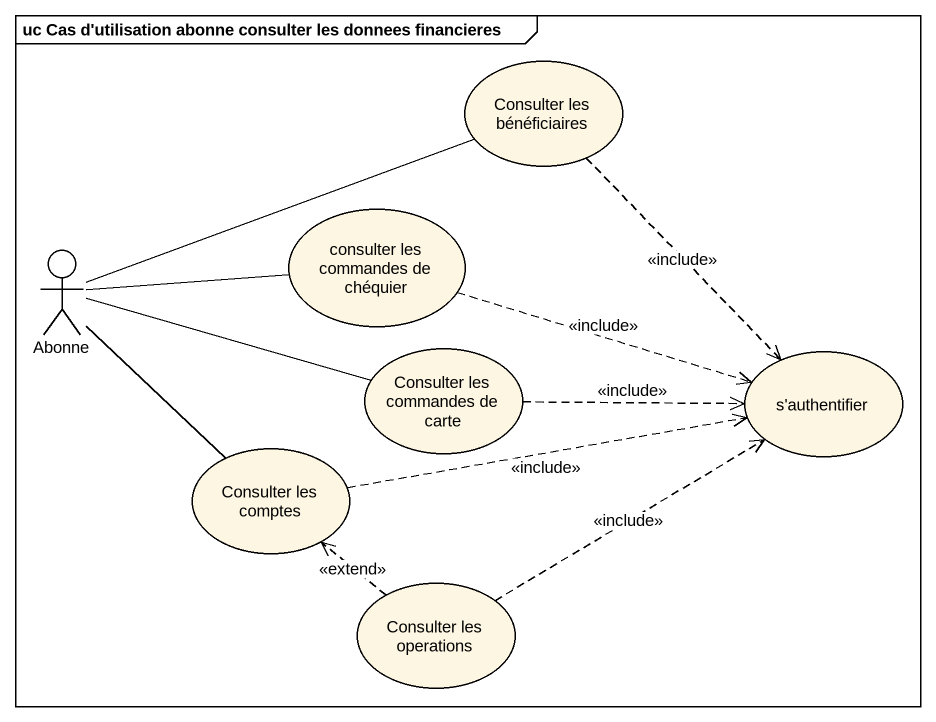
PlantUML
@startuml
mainframe uc Cas d'utilisation abonne consulter les donnees financieres
usecase "Consulter les bénéficiaires" as Consulter_les_bénéficiaires
actor Abonne
usecase "consulter les commandes de chéquier" as consulter_les_commandes_de
usecase "Consulter les commandes de carte" as Consulter_les_commandes_de
usecase "s'authentifier" as s_authentifier
usecase "Consulter les comptes" as Consulter_les_comptes
usecase "Consulter les operations" as Consulter_les_operations
Consulter_les_bénéficiaires ..> s_authentifier : <<include>>
Abonne -right- Consulter_les_bénéficiaires
Abonne -right- consulter_les_commandes_de
Abonne -right- Consulter_les_commandes_de
Abonne -- Consulter_les_comptes
consulter_les_commandes_de .right.> s_authentifier : <<include>>
Consulter_les_commandes_de .right.> s_authentifier : <<include>>
Consulter_les_comptes .right.> s_authentifier : <<include>>
Consulter_les_operations .right.> s_authentifier : <<include>>
Consulter_les_operations .up.> Consulter_les_comptes : <<extend>>
@enduml
